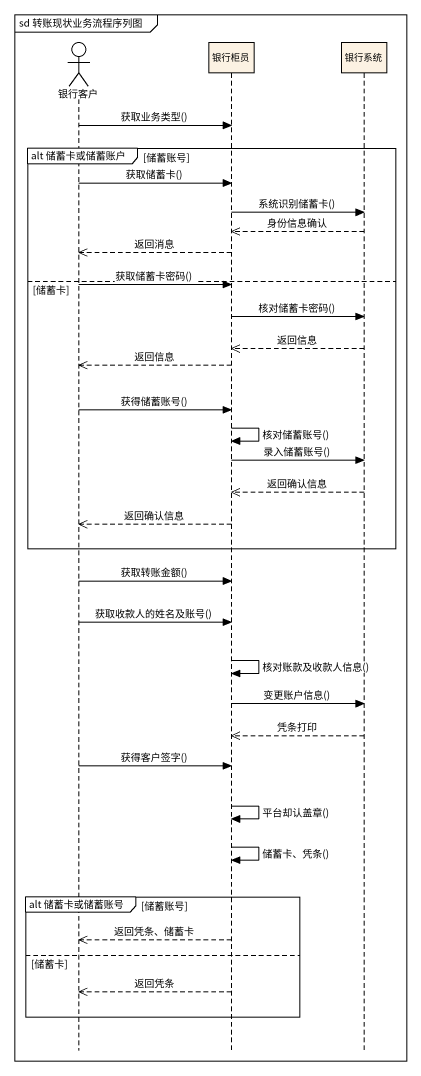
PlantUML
@startuml
mainframe sd 转账现状业务流程序列图
hide footbox
actor 银行客户
participant 银行柜员
participant 银行系统

银行客户 -> 银行柜员 : 获取业务类型()
group alt 储蓄卡或储蓄账户 [储蓄账号]
  银行客户 -> 银行柜员 : 获取储蓄卡()
  银行柜员 -> 银行系统 : 系统识别储蓄卡()
  银行系统 -->> 银行柜员 : 身份信息确认
  银行柜员 -->> 银行客户 : 返回消息
else 储蓄卡
  银行客户 -> 银行柜员 : 获取储蓄卡密码()
  银行柜员 -> 银行系统 : 核对储蓄卡密码()
  银行系统 -->> 银行柜员 : 返回信息
  银行柜员 -->> 银行客户 : 返回信息
  银行客户 -> 银行柜员 : 获得储蓄账号()
  银行柜员 -> 银行柜员 : 核对储蓄账号()
  银行柜员 -> 银行系统 : 录入储蓄账号()
  银行系统 -->> 银行柜员 : 返回确认信息
  银行柜员 -->> 银行客户 : 返回确认信息
end
银行客户 -> 银行柜员 : 获取转账金额()
银行客户 -> 银行柜员 : 获取收款人的姓名及账号()
银行柜员 -> 银行柜员 : 核对账款及收款人信息()
银行柜员 -> 银行系统 : 变更账户信息()
银行系统 -->> 银行柜员 : 凭条打印
银行客户 -> 银行柜员 : 获得客户签字()
银行柜员 -> 银行柜员 : 平台却认盖章()
银行柜员 -> 银行柜员 : 储蓄卡、凭条()
group alt 储蓄卡或储蓄账号 [储蓄账号]
  银行柜员 -->> 银行客户 : 返回凭条、储蓄卡
else 储蓄卡
  银行柜员 -->> 银行客户 : 返回凭条
end
@enduml
